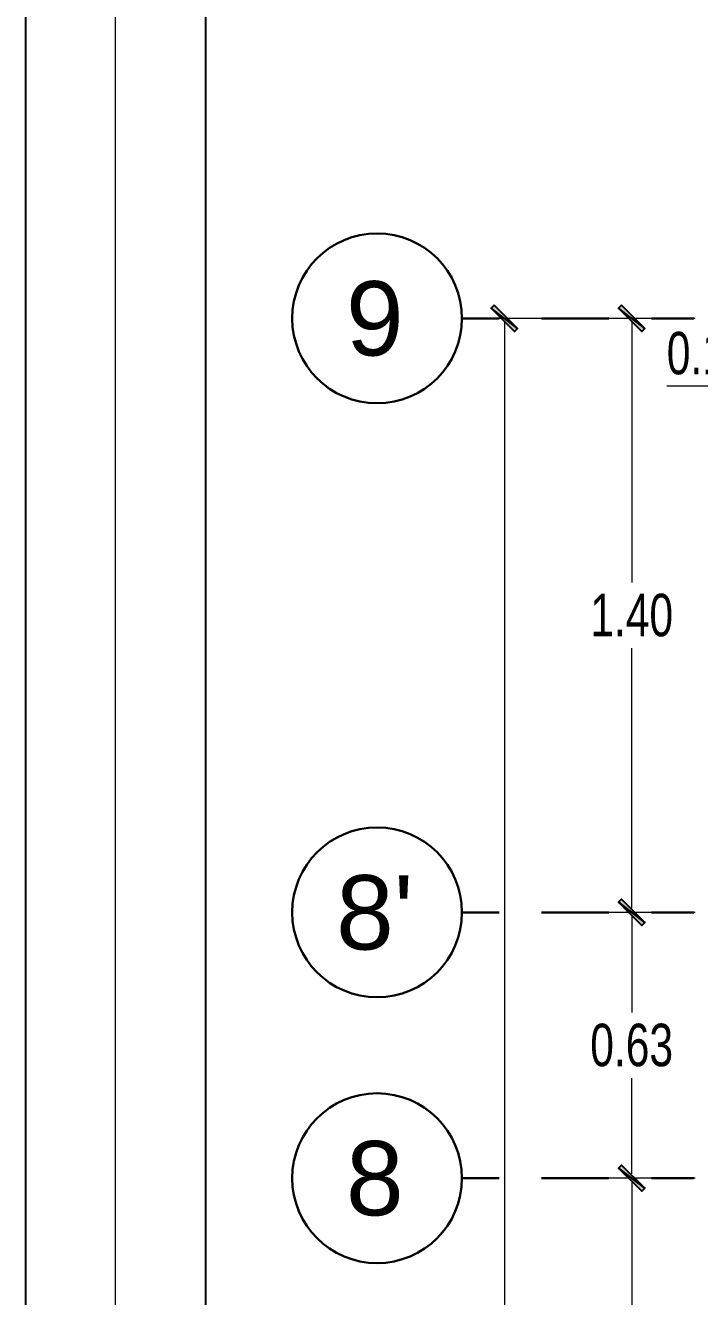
# Model space of a CAD drawing. Header units: millimetres. Extents: x 10612.9 to 10705, y -16533.4 to -16503.9.
# Drawn here: x 10612.887 to 10614.476, y -16509.008 to -16506.014 of the extents above; entities that cross this region are included whole.
import ezdxf
from ezdxf.enums import TextEntityAlignment as Align

# ---------------------------------------------------------------- set-up
doc = ezdxf.new("R2010")
doc.units = ezdxf.units.MM
doc.linetypes.add('Punto & Rayas', pattern=[0.335139, 0.15875, -0.088194, 0, -0.088194])
doc.layers.add('Nuevo_Estructura - Forjados', color=7, linetype='Continuous')
doc.layers.add('Nuevo_Estructura - Forjados_Pluma_Nº__209', color=7, linetype='Continuous', lineweight=30, true_color=0x3e4f7b)
doc.layers.add('Nuevo_Estructura - Forjados_Pluma_Nº__219', color=7, linetype='Continuous', lineweight=13, true_color=0x404b6a)
doc.layers.add('P6', color=255, linetype='Continuous', lineweight=20)
doc.styles.add('Estilo_Generado_1', font='arial.ttf')
doc.styles.add('mahico', font='GOTHIC.TTF', dxfattribs={"width": 0.75})
doc.dimstyles.new('Copia de 50 P', dxfattribs={"dimtxt": 0.1, "dimasz": 0.01, "dimexe": 0.065, "dimexo": 0.0625, "dimgap": 0.025, "dimtad": 1, "dimtih": 1, "dimtoh": 1, "dimzin": 0, "dimdsep": 46, "dimtxsty": 'mahico', "dimblk": 'pa cotas', "dimcen": 0.09, "dimdle": 0.3, "dimclrd": 256, "dimclre": 256, "dimclrt": 256, "dimadec": 0, "dimazin": 0, "dimtfac": 1, "dimtofl": 0, "dimtmove": 0, "dimatfit": 3, "dimfxl": 0.15, "dimfxlon": 1, "dimtolj": 1, "dimtzin": 0, "dimlwd": 5, "dimlwe": 5, "dimarcsym": 0})

# ---------------------------------------------------------------- blocks, each defined once
blk = doc.blocks.new('HTRHTRHTR')
for p, q in [((3391.875, 437.54), (3391.875, -165.782)), ((3400.569, -157.089), (3400.569, 428.847))]:
    blk.add_line(p, q)
at = {"layer": 'P6', "color": 7}
blk.add_line((3396.222, -161.435), (3396.222, 433.193), dxfattribs=at)
blk = doc.blocks.new('pa cotas')
h = blk.add_hatch(color=256)
h.paths.add_polyline_path([(2.38, 3.09), (-3.09, -2.38), (-2.38, -3.09)])
h.paths.add_polyline_path([(3.09, 2.38), (2.38, 3.09), (-2.38, -3.09)])
blk.add_line((-2.38, -3.09), (2.38, 3.09))
blk.add_lwpolyline([(3.09, 2.38), (2.38, 3.09), (-3.09, -2.38), (-2.38, -3.09)], close=True)
blk = doc.blocks.new('*D659')
at = {"lineweight": 5, "transparency": 16777216}
for p, q in [((10599.7027, -16552.1931), (10599.4877, -16552.1931)), ((10599.5527, -16552.2031), (10599.5527, -16562.1156)), ((10599.5527, -16572.1831), (10599.5527, -16562.2706)), ((10599.5527, -16572.1931), (10599.4877, -16572.1931))]:
    blk.add_line(p, q, dxfattribs=at)
at = {"layer": 'Defpoints', "color": 0, "transparency": 16777216}
for p in [(10600.4527, -16552.1931), (10599.5527, -16572.1931), (10599.5527, -16572.1931)]:
    blk.add_point(p, dxfattribs=at)
at = {"lineweight": 5, "transparency": 16777216, "xscale": 0.01, "yscale": 0.01, "zscale": 0.01}
for p, rotation in [((10599.5527, -16552.1931), 90), ((10599.5527, -16572.1931), 270)]:
    blk.add_blockref('pa cotas', p, dxfattribs=dict(at, rotation=rotation))
at = {"transparency": 16777216, "insert": (10599.5527, -16562.1931), "char_height": 0.1, "attachment_point": 5, "style": 'mahico'}
blk.add_mtext('\\A1;20.00', dxfattribs=at)
blk = doc.blocks.new('Marcador de red estándar_2')
at = {"layer": 'Nuevo_Estructura - Forjados_Pluma_Nº__209', "color": 167, "linetype": 'Punto & Rayas', "lineweight": 30, "true_color": 0x3e4f7b}
blk.add_line((0.9423, 0), (4.5, 0), dxfattribs=at)
at = {"layer": 'Nuevo_Estructura - Forjados_Pluma_Nº__209', "color": 167, "linetype": 'Continuous', "lineweight": 30, "true_color": 0x3e4f7b}
blk.add_circle((4.7, 0), 0.2, dxfattribs=at)
at = {"layer": 'Nuevo_Estructura - Forjados_Pluma_Nº__219', "color": 167, "lineweight": 13, "true_color": 0x404b6a, "style": 'Estilo_Generado_1'}
for tag, p in [('AC_MarkerText_1_0', (-4.7, -0.1675)), ('AC_MarkerText_1_1', (4.7, -0.1675))]:
    blk.add_attdef(tag, text='', height=0.175, rotation=180, dxfattribs=at).set_placement(p, align=Align.TOP_CENTER)
blk = doc.blocks.new('*D682')
at = {"lineweight": 5, "transparency": 16777216}
for p, q in [((10600.0027, -16552.1931), (10599.7877, -16552.1931)), ((10599.8527, -16552.2031), (10599.8527, -16552.815)), ((10599.8527, -16553.582), (10599.8527, -16552.9701)), ((10600.0027, -16553.592), (10599.7877, -16553.592))]:
    blk.add_line(p, q, dxfattribs=at)
at = {"layer": 'Defpoints', "color": 0, "transparency": 16777216}
for p in [(10600.4527, -16552.1931), (10599.8527, -16553.592), (10600.4527, -16553.592)]:
    blk.add_point(p, dxfattribs=at)
at = {"lineweight": 5, "transparency": 16777216, "xscale": 0.01, "yscale": 0.01, "zscale": 0.01}
for p, rotation in [((10599.8527, -16552.1931), 90), ((10599.8527, -16553.592), 270)]:
    blk.add_blockref('pa cotas', p, dxfattribs=dict(at, rotation=rotation))
at = {"transparency": 16777216, "insert": (10599.8527, -16552.8925), "char_height": 0.1, "attachment_point": 5, "style": 'mahico'}
blk.add_mtext('\\A1;1.40', dxfattribs=at)
blk = doc.blocks.new('*D683')
at = {"lineweight": 5, "transparency": 16777216}
for p, q in [((10600.0027, -16553.592), (10599.7877, -16553.592)), ((10599.8527, -16553.602), (10599.8527, -16553.8275)), ((10599.8527, -16554.2081), (10599.8527, -16553.9826)), ((10600.0027, -16554.2181), (10599.7877, -16554.2181))]:
    blk.add_line(p, q, dxfattribs=at)
at = {"layer": 'Defpoints', "color": 0, "transparency": 16777216}
for p in [(10600.4527, -16553.592), (10599.8527, -16554.2181), (10600.4527, -16554.2181)]:
    blk.add_point(p, dxfattribs=at)
at = {"lineweight": 5, "transparency": 16777216, "xscale": 0.01, "yscale": 0.01, "zscale": 0.01}
for p, rotation in [((10599.8527, -16553.592), 90), ((10599.8527, -16554.2181), 270)]:
    blk.add_blockref('pa cotas', p, dxfattribs=dict(at, rotation=rotation))
at = {"transparency": 16777216, "insert": (10599.8527, -16553.905), "char_height": 0.1, "attachment_point": 5, "style": 'mahico'}
blk.add_mtext('\\A1;0.63', dxfattribs=at)
blk = doc.blocks.new('*D684')
at = {"lineweight": 5, "transparency": 16777216}
for p, q in [((10600.0027, -16554.2181), (10599.7877, -16554.2181)), ((10599.8527, -16554.2281), (10599.8527, -16556.0156)), ((10599.8527, -16557.9581), (10599.8527, -16556.1706)), ((10600.0027, -16557.9681), (10599.7877, -16557.9681))]:
    blk.add_line(p, q, dxfattribs=at)
at = {"layer": 'Defpoints', "color": 0, "transparency": 16777216}
for p in [(10600.4527, -16554.2181), (10599.8527, -16557.9681), (10600.4527, -16557.9681)]:
    blk.add_point(p, dxfattribs=at)
at = {"lineweight": 5, "transparency": 16777216, "xscale": 0.01, "yscale": 0.01, "zscale": 0.01}
for p, rotation in [((10599.8527, -16554.2181), 90), ((10599.8527, -16557.9681), 270)]:
    blk.add_blockref('pa cotas', p, dxfattribs=dict(at, rotation=rotation))
at = {"transparency": 16777216, "insert": (10599.8527, -16556.0931), "char_height": 0.1, "attachment_point": 5, "style": 'mahico'}
blk.add_mtext('\\A1;3.75', dxfattribs=at)
blk = doc.blocks.new('*D858')
at = {"lineweight": 5, "transparency": 16777216}
for p, q in [((10614.7681, -16506.7043), (10614.5531, -16506.7043)), ((10614.6181, -16506.7143), (10614.6181, -16506.8443)), ((10614.6181, -16506.8643), (10614.3985, -16506.8643)), ((10614.7681, -16506.8543), (10614.5531, -16506.8543)), ((10614.6181, -16506.8543), (10614.6181, -16506.8643))]:
    blk.add_line(p, q, dxfattribs=at)
at = {"layer": 'Defpoints', "color": 0, "transparency": 16777216}
for p in [(10614.9156, -16506.7043), (10614.6181, -16506.8543), (10615.0656, -16506.8543)]:
    blk.add_point(p, dxfattribs=at)
at = {"lineweight": 5, "transparency": 16777216, "xscale": 0.01, "yscale": 0.01, "zscale": 0.01}
for p, rotation in [((10614.6181, -16506.7043), 90), ((10614.6181, -16506.8543), 270)]:
    blk.add_blockref('pa cotas', p, dxfattribs=dict(at, rotation=rotation))
at = {"transparency": 16777216, "insert": (10614.4958, -16506.7868), "char_height": 0.1, "attachment_point": 5, "style": 'mahico'}
blk.add_mtext('\\A1;0.15', dxfattribs=at)
blk = doc.blocks.new('fdvfvfdvdf')
at = {"layer": 'Nuevo_Estructura - Forjados', "color": 8, "linetype": 'Continuous', "lineweight": 15}
ref = blk.add_blockref('Marcador de red estándar_2', (10603.9527, -16552.1931), dxfattribs=dict(at, rotation=180))
ref.add_attrib('AC_MarkerText_1_1', '9', dxfattribs={"layer": 'Nuevo_Estructura - Forjados_Pluma_Nº__219', "color": 167, "lineweight": 13, "true_color": 0x404b6a, "height": 0.175, "style": 'Estilo_Generado_1'}).set_placement((10599.2473, -16552.1056), align=Align.TOP_CENTER)
ref = blk.add_blockref('Marcador de red estándar_2', (10603.9527, -16553.592), dxfattribs=dict(at, rotation=180))
ref.add_attrib('AC_MarkerText_1_1', "8'", dxfattribs={"layer": 'Nuevo_Estructura - Forjados_Pluma_Nº__219', "color": 167, "lineweight": 13, "true_color": 0x404b6a, "height": 0.175, "style": 'Estilo_Generado_1'}).set_placement((10599.2473, -16553.5045), align=Align.TOP_CENTER)
ref = blk.add_blockref('Marcador de red estándar_2', (10603.9527, -16554.2181), dxfattribs=dict(at, rotation=180))
ref.add_attrib('AC_MarkerText_1_1', '8', dxfattribs={"layer": 'Nuevo_Estructura - Forjados_Pluma_Nº__219', "color": 167, "lineweight": 13, "true_color": 0x404b6a, "height": 0.175, "style": 'Estilo_Generado_1'}).set_placement((10599.2473, -16554.1306), align=Align.TOP_CENTER)
dim = blk.add_linear_dim(base=(10599.5527, -16572.1931), p1=(10600.4527, -16552.1931), p2=(10599.5527, -16572.1931), angle=270, dimstyle='Copia de 50 P')
dim.commit()
dim.dimension.update_dxf_attribs({"geometry": '*D659', "text_midpoint": (10599.5527, -16562.1931)})
for base, p1, p2, picture, middle in [((10599.8527, -16553.592), (10600.4527, -16552.1931), (10600.4527, -16553.592), '*D682', (10599.8527, -16552.8925)), ((10599.8527, -16554.2181), (10600.4527, -16553.592), (10600.4527, -16554.2181), '*D683', (10599.8527, -16553.905)), ((10599.8527, -16557.9681), (10600.4527, -16554.2181), (10600.4527, -16557.9681), '*D684', (10599.8527, -16556.0931))]:
    dim = blk.add_linear_dim(base=base, p1=p1, p2=p2, angle=270, dimstyle='Copia de 50 P', override={"dimtmove": 1})
    dim.commit()
    dim.dimension.update_dxf_attribs({"geometry": picture, "text_midpoint": middle})

msp = doc.modelspace()

# ---------------------------------------------------------------- block references
at = {"color": 251, "lineweight": 60, "xscale": 0.04888415461454044, "yscale": 0.04888415461454044, "zscale": 0.04888415461454044}
msp.add_blockref('HTRHTRHTR', (10447.0777, -16525.2587), dxfattribs=at)
msp.add_blockref('fdvfvfdvdf', (14.4628, 45.4888))

# ---------------------------------------------------------------- dimensions: what is measured, and where the dimension line sits
dim = msp.add_linear_dim(base=(10614.6181, -16506.8543), p1=(10614.9156, -16506.7043), p2=(10615.0656, -16506.8543), angle=90, dimstyle='Copia de 50 P')
dim.commit()
dim.dimension.update_dxf_attribs({"geometry": '*D858', "text_midpoint": (10614.4958, -16506.7868)})

doc.saveas('drawing.dxf')
